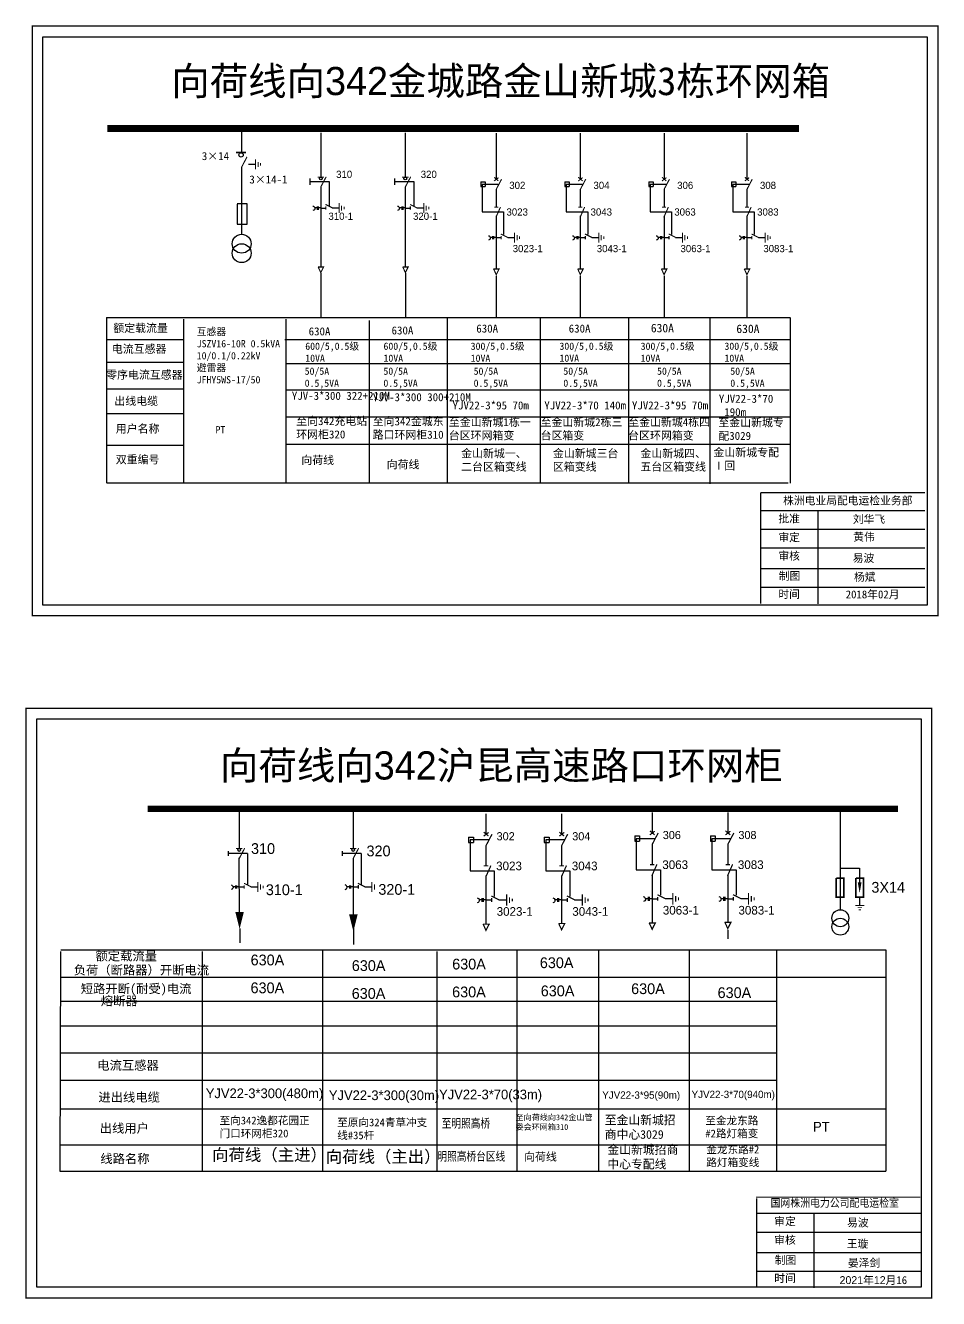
# Model space of a CAD drawing. Extents: x 6 to 548, y -578 to -125.
# Drawn here: x 152.4 to 278.9, y -303.7 to -127.3 of the extents above; entities that cross this region are included whole.
import ezdxf

# ---------------------------------------------------------------- set-up
doc = ezdxf.new("R2010")
doc.units = 0
doc.header["$LTSCALE"] = 0.774411
doc.linetypes.add('ACAD_ISO02W100', pattern=[15, 12, -3])
doc.linetypes.add('CENTER', pattern=[50.8, 31.75, -6.35, 6.35, -6.35])
doc.layers.get('0').update_dxf_attribs({"linetype": 'CONTINUOUS'})
doc.layers.get('DEFPOINTS').update_dxf_attribs({"linetype": 'CONTINUOUS'})
doc.layers.add('2', color=7, linetype='CONTINUOUS')
doc.layers.add('Layer2', color=1, linetype='CONTINUOUS')
doc.styles.add('hztxt_txtstyle_0.00_0_0', font='', dxfattribs={"bigfont": 'hztxt.shx'})
doc.styles.add('hztxt_txtstyle_1.01_0_0', font='', dxfattribs={"height": 1.014924, "bigfont": 'hztxt.shx'})
doc.styles.add('hztxt_txtstyle_1.13_0_0', font='', dxfattribs={"height": 1.125, "bigfont": 'hztxt.shx'})
doc.styles.add('hztxt_txtstyle_1.20_0_0', font='', dxfattribs={"height": 1.2, "bigfont": 'hztxt.shx'})
doc.styles.add('hztxt_txtstyle_1.34_0_0', font='', dxfattribs={"height": 1.342623, "bigfont": 'hztxt.shx'})
doc.styles.add('hztxt_txtstyle_1.49_0_0', font='', dxfattribs={"height": 1.491804, "bigfont": 'hztxt.shx'})
doc.styles.add('hztxt_txtstyle_1.80_0_0', font='', dxfattribs={"height": 1.8, "bigfont": 'hztxt.shx'})
doc.styles.add('hztxt_txtstyle_2.70_0_0', font='simkai.ttf', dxfattribs={"height": 2.7})
doc.styles.add('hztxt_txtstyle_3.27_0_0', font='', dxfattribs={"height": 3.274898, "bigfont": 'hztxt.shx'})
doc.styles.get("Standard").update_dxf_attribs({"font": '', "height": 2.5})
doc.styles.add('字体', font='simkai_0.ttf', dxfattribs={"height": 2.5})
doc.styles.get('hztxt_txtstyle_0.00_0_0').set_extended_font_data('hztxt')
doc.styles.get('hztxt_txtstyle_1.01_0_0').set_extended_font_data('hztxt')
doc.styles.get('hztxt_txtstyle_1.13_0_0').set_extended_font_data('hztxt')
doc.styles.get('hztxt_txtstyle_1.20_0_0').set_extended_font_data('hztxt')
doc.styles.get('hztxt_txtstyle_1.34_0_0').set_extended_font_data('hztxt')
doc.styles.get('hztxt_txtstyle_1.49_0_0').set_extended_font_data('hztxt')
doc.styles.get('hztxt_txtstyle_1.80_0_0').set_extended_font_data('hztxt')
doc.styles.get('hztxt_txtstyle_3.27_0_0').set_extended_font_data('hztxt')
doc.styles.get('Standard').set_extended_font_data('SimSun')

# ---------------------------------------------------------------- blocks, each defined once
blk = doc.blocks.new('JD')
for points in [[(-2, 0.2), (-2, -0.2), (2, 0.2), (2, -0.2)], [(1, -1.2), (1, -0.8), (-1, -1.2), (-1, -0.8)], [(-0.5, -1.8), (-0.5, -2.2), (0.5, -1.8), (0.5, -2.2)]]:
    blk.add_trace(points)

msp = doc.modelspace()

# ---------------------------------------------------------------- linework, layer by layer
at = {"color": 0}
for p, q in [((182.34, -141.57), (182.34, -144.85)), ((193.33, -142.17), (193.33, -148.28)), ((205.04, -142.17), (205.04, -148.28)), ((217.63, -142.2), (217.63, -148.62)), ((229.29, -142.2), (229.29, -148.62)), ((240.89, -142.2), (240.89, -148.62)), ((252.37, -142.2), (252.37, -148.62)), ((182.36, -146.89), (182.36, -156.21)), ((183.34, -146.52), (184.28, -146.52)), ((193.33, -149.64), (193.33, -160.74)), ((205.04, -149.64), (205.04, -160.74)), ((215.5, -148.96), (216.1, -148.96)), ((215.5, -148.96), (215.5, -149.63)), ((215.5, -149.63), (216.1, -149.63)), ((216.1, -148.96), (216.1, -149.63)), ((227.16, -148.96), (227.76, -148.96)), ((227.16, -148.96), (227.16, -149.63)), ((227.16, -149.63), (227.76, -149.63)), ((227.76, -148.96), (227.76, -149.63)), ((238.76, -148.96), (239.36, -148.96)), ((238.76, -148.96), (238.76, -149.63)), ((238.76, -149.63), (239.36, -149.63)), ((239.36, -148.96), (239.36, -149.63)), ((250.23, -148.96), (250.83, -148.96)), ((250.23, -148.96), (250.23, -149.63)), ((250.23, -149.63), (250.83, -149.63)), ((250.83, -148.96), (250.83, -149.63)), ((217.63, -149.98), (217.63, -152.45)), ((229.29, -149.98), (229.29, -152.45)), ((240.89, -149.98), (240.89, -152.45)), ((252.37, -149.98), (252.37, -152.45)), ((193.33, -152.59), (194.02, -152.59)), ((194.92, -152.57), (195.86, -152.57)), ((205.04, -152.59), (205.74, -152.59)), ((206.64, -152.57), (207.58, -152.57)), ((217.63, -153.69), (217.63, -161)), ((229.29, -153.69), (229.29, -161)), ((240.89, -153.69), (240.89, -161)), ((252.37, -153.69), (252.37, -161)), ((217.63, -156.69), (218.32, -156.69)), ((219.23, -156.67), (220.17, -156.67)), ((229.29, -156.69), (229.98, -156.69)), ((230.88, -156.67), (231.83, -156.67)), ((240.89, -156.69), (241.58, -156.69)), ((242.48, -156.67), (243.42, -156.67)), ((252.37, -156.69), (253.06, -156.69)), ((253.96, -156.67), (254.9, -156.67)), ((174.4, -170.84), (163.7, -170.84)), ((174.36, -173.99), (163.66, -173.99)), ((174.36, -177.71), (163.66, -177.71)), ((174.32, -181.1), (163.62, -181.1)), ((174.36, -185.51), (163.65, -185.51))]:
    msp.add_line(p, q, dxfattribs=at)
at = {"color": 0, "linetype": 'ACAD_ISO02W100'}
for p, q in [((217.93, -149.31), (215.69, -149.31)), ((215.69, -149.31), (215.69, -153.12)), ((229.59, -149.31), (227.35, -149.31)), ((227.35, -149.31), (227.35, -153.12)), ((241.19, -149.31), (238.95, -149.31)), ((238.95, -149.31), (238.95, -153.12)), ((252.67, -149.31), (250.43, -149.31)), ((250.43, -149.31), (250.43, -153.12)), ((215.69, -153.12), (218.65, -153.12)), ((218.65, -153.12), (218.65, -156.26)), ((227.35, -153.12), (230.31, -153.12)), ((230.31, -153.12), (230.31, -156.26)), ((238.95, -153.12), (241.9, -153.12)), ((241.9, -153.12), (241.9, -156.26)), ((250.43, -153.12), (253.38, -153.12)), ((253.38, -153.12), (253.38, -156.26))]:
    msp.add_line(p, q, dxfattribs=at)
at = {"color": 0, "linetype": 'CENTER'}
for p, q in [((193.33, -161.64), (193.33, -167.78)), ((205.05, -161.64), (205.05, -167.78)), ((217.64, -161.98), (217.64, -167.74)), ((229.29, -161.98), (229.29, -167.74)), ((240.89, -161.98), (240.89, -167.74)), ((252.37, -161.98), (252.37, -167.74))]:
    msp.add_line(p, q, dxfattribs=at)
at = {"color": 0, "linetype": 'Continuous'}
for p, q in [((163.63, -167.76), (258.3, -167.76)), ((163.68, -190.71), (163.68, -167.76)), ((174.3, -168.01), (174.3, -190.7)), ((188.51, -168.01), (188.51, -190.7)), ((200.03, -168.16), (200.03, -190.69)), ((210.86, -167.81), (210.86, -190.7)), ((223.75, -167.81), (223.75, -190.7)), ((235.95, -167.82), (235.95, -190.72)), ((247.22, -167.9), (247.22, -190.79)), ((258.35, -167.78), (258.35, -190.72)), ((188.34, -170.83), (258.33, -170.83)), ((188.51, -174.12), (258.35, -174.12)), ((188.51, -177.8), (258.24, -177.8)), ((188.51, -181.53), (258.43, -181.53)), ((188.51, -185.33), (258.33, -185.33)), ((258.09, -190.71), (163.75, -190.71)), ((254.29, -194.51), (277.04, -194.51)), ((262.18, -194.51), (262.18, -207.45)), ((254.29, -197.11), (277.04, -197.11)), ((254.29, -199.7), (277.04, -199.7)), ((254.29, -202.53), (277.04, -202.53)), ((254.29, -205.12), (277.04, -205.12))]:
    msp.add_line(p, q, dxfattribs=at)
at = {"color": 0, "linetype": 'Continuous', "const_width": 0.182}
msp.add_lwpolyline([(153.35, -127.39), (278.83, -127.39), (278.83, -209.09), (153.35, -209.09)], close=True, dxfattribs=at)
at = {"color": 0, "linetype": 'Continuous'}
msp.add_lwpolyline([(154.82, -128.86), (277.35, -128.86), (277.35, -207.61), (154.82, -207.61)], close=True, dxfattribs=at)
at = {"color": 0}
for points, const_width in [([(163.75, -141.57), (259.6, -141.57)], 0.998), ([(181.59, -144.9), (182.99, -144.9)], 0.238), ([(182.36, -146.93), (183.11, -145.51)], 0.15), ([(193.33, -149.68), (194.08, -148.26)], 0.15), ([(205.04, -149.68), (205.79, -148.26)], 0.15), ([(192.88, -148.3), (193.77, -148.3)], 0.15), ([(204.6, -148.3), (205.49, -148.3)], 0.15), ([(217.35, -148.84), (217.96, -148.38)], 0.15), ([(217.35, -148.34), (217.94, -148.83)], 0.15), ([(217.63, -150.02), (218.38, -148.6)], 0.15), ([(229.01, -148.84), (229.61, -148.38)], 0.15), ([(229.01, -148.34), (229.6, -148.83)], 0.15), ([(229.29, -150.02), (230.04, -148.6)], 0.15), ([(240.61, -148.34), (241.2, -148.83)], 0.15), ([(240.6, -148.84), (241.21, -148.38)], 0.15), ([(240.89, -150.02), (241.64, -148.6)], 0.15), ([(252.09, -148.34), (252.67, -148.83)], 0.15), ([(252.08, -148.84), (252.69, -148.38)], 0.15), ([(252.37, -150.02), (253.11, -148.6)], 0.15), ([(193.98, -152.09), (194.98, -152.59)], 0.15), ([(194.02, -152.36), (194.02, -152.82)], 0.15), ([(205.7, -152.09), (206.7, -152.59)], 0.15), ([(205.74, -152.36), (205.74, -152.82)], 0.15), ([(217.36, -152.49), (217.92, -152.49)], 0.15), ([(217.6, -153.88), (218.23, -152.46)], 0.15), ([(229.02, -152.49), (229.58, -152.49)], 0.15), ([(229.26, -153.88), (229.89, -152.46)], 0.15), ([(240.62, -152.49), (241.17, -152.49)], 0.15), ([(240.86, -153.88), (241.49, -152.46)], 0.15), ([(252.1, -152.49), (252.65, -152.49)], 0.15), ([(252.33, -153.88), (252.96, -152.46)], 0.15), ([(218.29, -156.19), (219.28, -156.69)], 0.15), ([(218.32, -156.46), (218.32, -156.92)], 0.15), ([(229.94, -156.19), (230.94, -156.69)], 0.15), ([(229.98, -156.46), (229.98, -156.92)], 0.15), ([(241.54, -156.19), (242.54, -156.69)], 0.15), ([(241.58, -156.46), (241.58, -156.92)], 0.15), ([(253.02, -156.19), (254.02, -156.69)], 0.15), ([(253.06, -156.46), (253.06, -156.92)], 0.15), ([(192.96, -160.76), (193.72, -160.76), (193.33, -161.54), (192.97, -160.75)], 0.15), ([(204.68, -160.76), (205.44, -160.76), (205.05, -161.54), (204.69, -160.75)], 0.15), ([(217.26, -161.04), (218.03, -161.04), (217.64, -161.82), (217.27, -161.03)], 0.15), ([(228.92, -161.04), (229.69, -161.04), (229.29, -161.82), (228.93, -161.03)], 0.15), ([(240.52, -161.04), (241.28, -161.04), (240.89, -161.82), (240.53, -161.03)], 0.15), ([(252, -161.04), (252.76, -161.04), (252.37, -161.82), (252.01, -161.03)], 0.15)]:
    msp.add_lwpolyline(points, dxfattribs=dict(at, const_width=const_width))
for points in [[(191.82, -148.52), (191.82, -149.36)], [(203.53, -148.52), (203.53, -149.36)], [(181.76, -152.05), (181.76, -154.85), (183.15, -154.85), (183.15, -152.02), (181.76, -152.02)], [(192.82, -152.58), (192.51, -152.58)], [(192.82, -152.37), (192.82, -152.83)], [(192.96, -152.37), (192.96, -152.83)], [(193.32, -152.58), (192.96, -152.58)], [(204.54, -152.58), (204.23, -152.58)], [(204.54, -152.37), (204.54, -152.83)], [(204.68, -152.37), (204.68, -152.83)], [(205.04, -152.58), (204.68, -152.58)], [(217.13, -156.69), (216.81, -156.69)], [(217.13, -156.48), (217.13, -156.93)], [(217.27, -156.48), (217.27, -156.93)], [(217.63, -156.69), (217.27, -156.69)], [(228.79, -156.69), (228.47, -156.69)], [(228.79, -156.48), (228.79, -156.93)], [(228.93, -156.48), (228.93, -156.93)], [(229.29, -156.69), (228.93, -156.69)], [(240.38, -156.69), (240.07, -156.69)], [(240.38, -156.48), (240.38, -156.93)], [(240.53, -156.48), (240.53, -156.93)], [(240.89, -156.69), (240.53, -156.69)], [(251.86, -156.69), (251.55, -156.69)], [(251.86, -156.48), (251.86, -156.93)], [(252, -156.48), (252, -156.93)], [(252.36, -156.69), (252, -156.69)]]:
    msp.add_lwpolyline(points, dxfattribs=at)
at = {"color": 0, "linetype": 'ACAD_ISO02W100'}
for points in [[(194.55, -152.35), (194.55, -148.94), (191.82, -148.94)], [(206.27, -152.35), (206.27, -148.94), (203.53, -148.94)]]:
    msp.add_lwpolyline(points, dxfattribs=at)
at = {"color": 0}
for points in [[(192.24, -152.32, -0.877934), (192.25, -152.93)], [(203.96, -152.32, -0.877934), (203.97, -152.93)], [(216.55, -156.43, -0.877934), (216.56, -157.04)], [(228.2, -156.43, -0.877934), (228.21, -157.04)], [(239.8, -156.43, -0.877934), (239.81, -157.04)], [(251.28, -156.43, -0.877934), (251.29, -157.04)]]:
    msp.add_lwpolyline(points, format="xyb", dxfattribs=at)
at = {"color": 0, "linetype": 'Continuous', "const_width": 0.182}
for points in [[(254.29, -192.04), (254.27, -207.4)], [(254.29, -192.04), (277.04, -192.04)]]:
    msp.add_lwpolyline(points, dxfattribs=at)
at = {"color": 0}
for centre, radius in [((182.29, -145.24), 0.305), ((193.33, -148.51), 0.192), ((205.04, -148.51), 0.192)]:
    msp.add_circle(centre, radius, dxfattribs=at)
at = {"layer": '2', "color": 0}
for centre in [(182.37, -157.54), (182.37, -158.85)]:
    msp.add_circle(centre, 1.31, dxfattribs=at)
at = {"layer": 'DEFPOINTS', "color": 0}
for p, q in [((182.02, -236.2), (182.02, -241.32)), ((197.81, -236.2), (197.81, -241.32)), ((239.24, -236.36), (239.24, -239.21)), ((249.72, -236.36), (249.72, -239.21)), ((265.28, -235.85), (265.29, -249.89)), ((216.22, -236.53), (216.22, -239.38)), ((226.7, -236.53), (226.7, -239.38)), ((213.82, -239.77), (213.82, -240.52)), ((213.82, -239.77), (214.49, -239.77)), ((214.49, -239.77), (214.49, -240.52)), ((224.3, -239.77), (224.97, -239.77)), ((224.3, -239.77), (224.3, -240.52)), ((224.97, -239.77), (224.97, -240.52)), ((236.84, -239.6), (236.84, -240.35)), ((236.84, -239.6), (237.51, -239.6)), ((237.51, -239.6), (237.51, -240.35)), ((247.32, -239.6), (247.99, -239.6)), ((247.32, -239.6), (247.32, -240.35)), ((247.99, -239.6), (247.99, -240.35)), ((213.82, -240.52), (214.49, -240.52)), ((216.22, -240.91), (216.22, -243.7)), ((224.3, -240.52), (224.97, -240.52)), ((226.7, -240.91), (226.7, -243.7)), ((236.84, -240.35), (237.51, -240.35)), ((239.24, -240.75), (239.24, -243.53)), ((247.32, -240.35), (247.99, -240.35)), ((249.72, -240.75), (249.72, -243.53)), ((182, -242.65), (182.02, -251.17)), ((197.84, -242.67), (197.84, -250.63)), ((216.22, -245.1), (216.22, -251.83)), ((226.7, -245.1), (226.7, -251.78)), ((239.24, -244.93), (239.24, -251.66)), ((249.72, -244.93), (249.72, -251.61)), ((265.28, -244.09), (267.99, -244.09)), ((267.99, -244.09), (267.99, -246.07)), ((182.02, -246.67), (182.73, -246.67)), ((183.65, -246.65), (184.61, -246.65)), ((197.3, -246.66), (196.98, -246.66)), ((197.3, -246.45), (197.3, -246.91)), ((197.44, -246.45), (197.44, -246.91)), ((197.81, -246.66), (197.44, -246.66)), ((197.81, -246.67), (198.52, -246.67)), ((198.48, -246.16), (199.5, -246.67)), ((198.52, -246.44), (198.52, -246.91)), ((199.44, -246.65), (200.4, -246.65)), ((216.22, -248.48), (217, -248.48)), ((218.02, -248.46), (219.08, -248.46)), ((226.7, -248.48), (227.48, -248.48)), ((228.49, -248.46), (229.55, -248.46)), ((239.24, -248.31), (240.02, -248.31)), ((241.03, -248.29), (242.09, -248.29)), ((249.72, -248.31), (250.5, -248.31)), ((251.51, -248.29), (252.57, -248.29)), ((267.99, -248.16), (267.99, -249.19)), ((197.85, -251.94), (197.85, -254.63)), ((182.12, -252.43), (182.12, -254.43)), ((157.29, -255.62), (157.17, -286.05)), ((157.31, -255.37), (271.63, -255.37)), ((176.92, -255.62), (176.92, -286.05)), ((193.57, -255.37), (193.57, -286.05)), ((209.42, -255.62), (209.42, -286.05)), ((220.48, -255.39), (220.48, -286.05)), ((231.8, -255.37), (231.8, -286.05)), ((244.36, -255.37), (244.36, -286.05)), ((256.45, -255.4), (256.45, -286.08)), ((271.63, -255.37), (271.63, -286.05)), ((157.29, -259.19), (271.63, -259.19)), ((157.29, -262.52), (256.45, -262.52)), ((157.29, -265.91), (256.45, -265.91)), ((157.29, -269.65), (256.45, -269.65)), ((157.29, -273.46), (256.45, -273.46)), ((157.29, -277.4), (271.63, -277.4)), ((157.29, -282.41), (271.63, -282.41))]:
    msp.add_line(p, q, dxfattribs=at)
at = {"layer": 'DEFPOINTS', "color": 0, "linetype": 'ACAD_ISO02W100'}
for p, q in [((214.03, -240.16), (214.03, -244.45)), ((216.56, -240.16), (214.03, -240.16)), ((227.04, -240.16), (224.51, -240.16)), ((224.51, -240.16), (224.51, -244.45)), ((237.05, -239.99), (237.05, -244.29)), ((239.58, -239.99), (237.05, -239.99)), ((250.05, -239.99), (247.53, -239.99)), ((247.53, -239.99), (247.53, -244.29)), ((214.03, -244.45), (217.36, -244.45)), ((217.36, -244.45), (217.36, -248)), ((224.51, -244.45), (227.84, -244.45)), ((227.84, -244.45), (227.84, -248)), ((237.05, -244.29), (240.38, -244.29)), ((240.38, -244.29), (240.38, -247.83)), ((247.53, -244.29), (250.86, -244.29)), ((250.86, -244.29), (250.86, -247.83))]:
    msp.add_line(p, q, dxfattribs=at)
at = {"layer": 'DEFPOINTS', "color": 0, "linetype": 'CENTER'}
msp.add_line((249.72, -252.62), (249.72, -253.84), dxfattribs=at)
at = {"layer": 'DEFPOINTS', "color": 0, "linetype": 'Continuous', "const_width": 0.182}
msp.add_lwpolyline([(152.51, -221.91), (277.99, -221.91), (277.99, -303.62), (152.51, -303.62)], close=True, dxfattribs=at)
at = {"layer": 'DEFPOINTS', "color": 0, "linetype": 'Continuous'}
msp.add_lwpolyline([(153.98, -223.39), (276.51, -223.39), (276.51, -302.14), (153.98, -302.14)], close=True, dxfattribs=at)
at = {"layer": 'DEFPOINTS', "color": 0}
for points, const_width in [([(169.36, -235.85), (273.29, -235.85)], 0.895), ([(215.9, -239.63), (216.58, -239.12)], 0.169), ([(215.91, -239.07), (216.57, -239.62)], 0.169), ([(216.22, -240.96), (217.06, -239.36)], 0.169), ([(226.38, -239.63), (227.06, -239.12)], 0.169), ([(226.38, -239.07), (227.04, -239.62)], 0.169), ([(226.7, -240.96), (227.54, -239.36)], 0.169), ([(238.92, -239.46), (239.6, -238.95)], 0.169), ([(238.92, -238.9), (239.58, -239.45)], 0.169), ([(239.24, -240.79), (240.08, -239.19)], 0.169), ([(249.4, -239.46), (250.08, -238.95)], 0.169), ([(249.4, -238.9), (250.06, -239.45)], 0.169), ([(249.72, -240.79), (250.56, -239.19)], 0.169), ([(181.57, -241.34), (182.47, -241.34)], 0.153), ([(182.02, -242.75), (182.79, -241.3)], 0.153), ([(197.36, -241.34), (198.27, -241.34)], 0.153), ([(197.81, -242.75), (198.58, -241.3)], 0.153), ([(215.92, -243.75), (216.54, -243.75)], 0.169), ([(216.19, -245.3), (216.9, -243.71)], 0.169), ([(226.4, -243.75), (227.02, -243.75)], 0.169), ([(226.66, -245.3), (227.37, -243.71)], 0.169), ([(238.94, -243.58), (239.56, -243.58)], 0.169), ([(239.2, -245.14), (239.91, -243.54)], 0.169), ([(249.41, -243.58), (250.04, -243.58)], 0.169), ([(249.68, -245.14), (250.39, -243.54)], 0.169), ([(182.69, -246.16), (183.71, -246.67)], 0.153), ([(182.73, -246.44), (182.73, -246.91)], 0.153), ([(264.75, -245.45), (264.75, -248.09), (265.81, -248.09), (265.81, -245.45), (264.78, -245.45)], 0.224), ([(267.46, -245.45), (267.46, -248.09), (268.52, -248.09), (268.52, -245.45), (267.5, -245.45)], 0.224), ([(216.96, -247.92), (218.08, -248.48)], 0.169), ([(217, -248.22), (217, -248.74)], 0.169), ([(227.43, -247.92), (228.56, -248.48)], 0.169), ([(227.48, -248.22), (227.48, -248.74)], 0.169), ([(239.97, -247.75), (241.1, -248.31)], 0.169), ([(240.02, -248.05), (240.02, -248.57)], 0.169), ([(250.45, -247.75), (251.58, -248.31)], 0.169), ([(250.5, -248.05), (250.5, -248.57)], 0.169), ([(197.52, -251.1), (198.2, -251.1), (197.85, -251.79), (197.53, -251.09)], 0.134), ([(215.81, -251.83), (216.66, -251.83), (216.22, -252.7), (215.82, -251.81)], 0.169), ([(226.28, -251.74), (227.14, -251.74), (226.7, -252.61), (226.29, -251.72)], 0.169), ([(238.82, -251.66), (239.68, -251.66), (239.24, -252.53), (238.83, -251.64)], 0.169), ([(249.3, -251.57), (250.16, -251.57), (249.72, -252.44), (249.31, -251.55)], 0.169)]:
    msp.add_lwpolyline(points, dxfattribs=dict(at, const_width=const_width))
for points in [[(180.49, -241.72), (180.49, -242.36)], [(196.29, -241.72), (196.29, -242.36)], [(181.51, -246.66), (181.19, -246.66)], [(181.51, -246.45), (181.51, -246.91)], [(181.65, -246.45), (181.65, -246.91)], [(182.02, -246.66), (181.65, -246.66)], [(215.65, -248.47), (215.3, -248.47)], [(215.65, -248.23), (215.65, -248.75)], [(215.81, -248.23), (215.81, -248.75)], [(216.22, -248.47), (215.81, -248.47)], [(226.13, -248.47), (225.78, -248.47)], [(226.13, -248.23), (226.13, -248.75)], [(226.29, -248.23), (226.29, -248.75)], [(226.7, -248.47), (226.29, -248.47)], [(238.67, -248.3), (238.32, -248.3)], [(238.67, -248.06), (238.67, -248.58)], [(238.83, -248.06), (238.83, -248.58)], [(239.24, -248.3), (238.83, -248.3)], [(249.15, -248.3), (248.79, -248.3)], [(249.15, -248.06), (249.15, -248.58)], [(249.31, -248.06), (249.31, -248.58)], [(249.72, -248.3), (249.31, -248.3)]]:
    msp.add_lwpolyline(points, dxfattribs=at)
at = {"layer": 'DEFPOINTS', "color": 0, "ltscale": 2}
for points in [[(183.16, -242.04), (180.49, -242.04)], [(183.16, -242.04), (183.16, -246.41)], [(198.95, -242.04), (196.29, -242.04)], [(198.95, -242.04), (198.95, -246.41)]]:
    msp.add_lwpolyline(points, dxfattribs=at)
at = {"layer": 'DEFPOINTS', "color": 0}
for points, format in [([(180.91, -246.4, -0.877934), (180.93, -247.02)], "xyb"), ([(267.99, -246.04, 0.522, 0, 0), (267.99, -247.53, 0, 0, 0)], "xyseb"), ([(214.99, -248.18, -0.877934), (215.01, -248.86)], "xyb"), ([(225.47, -248.18, -0.877934), (225.49, -248.86)], "xyb"), ([(238.01, -248.01, -0.877934), (238.03, -248.7)], "xyb"), ([(248.49, -248.01, -0.877934), (248.5, -248.7)], "xyb"), ([(182.08, -250.13, 1.19, 0, 0), (182.08, -252.5, 0, 0, 0)], "xyseb"), ([(197.85, -250.47, 1.19, 0, 0), (197.85, -252.84, 0, 0, 0)], "xyseb")]:
    msp.add_lwpolyline(points, format=format, dxfattribs=at)
for centre, radius in [((182.02, -241.55), 0.196), ((197.81, -241.55), 0.196), ((265.31, -251.01), 1.17), ((265.31, -252.18), 1.17)]:
    msp.add_circle(centre, radius, dxfattribs=at)
msp.add_arc((196.67, -246.71), 0.312, 278.5404, 83.6643, dxfattribs=at)
for points in [[(184.55, -247.39), (184.69, -247.39), (184.55, -245.97), (184.69, -245.97)], [(185.05, -246.32), (184.91, -246.32), (185.05, -247.03), (184.91, -247.03)], [(185.26, -246.86), (185.4, -246.86), (185.26, -246.5), (185.4, -246.5)], [(200.34, -247.39), (200.48, -247.39), (200.34, -245.97), (200.48, -245.97)], [(200.84, -246.32), (200.7, -246.32), (200.84, -247.03), (200.7, -247.03)]]:
    msp.add_trace(points, dxfattribs=at)
at = {"layer": 'Layer2', "color": 0}
msp.add_line((157.17, -286.05), (271.63, -286.05), dxfattribs=at)
at = {"layer": 'Layer2', "color": 0, "linetype": 'Continuous'}
for p, q in [((253.72, -291.9), (276.47, -291.9)), ((261.62, -292.01), (261.62, -302.24)), ((253.72, -294.49), (276.47, -294.49)), ((253.72, -297.32), (276.47, -297.32)), ((253.72, -299.91), (276.47, -299.91))]:
    msp.add_line(p, q, dxfattribs=at)
at = {"layer": 'Layer2', "color": 0, "linetype": 'Continuous', "const_width": 0.182}
for points in [[(253.63, -289.66), (276.38, -289.66)], [(253.72, -289.81), (253.71, -302.2)]]:
    msp.add_lwpolyline(points, dxfattribs=at)

# ---------------------------------------------------------------- block references
at = {"color": 0, "xscale": 0.3494655254594932, "yscale": 0.3494655254594932, "zscale": 0.3494655254595134, "rotation": 90}
for p in [(184.29, -146.55), (195.87, -152.6), (207.59, -152.6), (220.18, -156.7), (231.84, -156.7), (243.44, -156.7), (254.91, -156.7)]:
    msp.add_blockref('JD', p, dxfattribs=at)
at = {"layer": 'DEFPOINTS', "color": 0, "xscale": 0.3937500000000114, "yscale": 0.3937500000000114, "zscale": 0.39375, "rotation": 90}
for p in [(219.09, -248.49), (229.57, -248.49), (242.11, -248.32), (252.59, -248.32)]:
    msp.add_blockref('JD', p, dxfattribs=at)
at = {"layer": 'DEFPOINTS', "color": 0, "xscale": 0.3132787630884195, "yscale": 0.3132787616991664, "zscale": 0.3132787617549331}
msp.add_blockref('JD', (268.01, -249.23), dxfattribs=at)

# ---------------------------------------------------------------- texts
at = {"color": 0, "linetype": 'Continuous', "style": 'hztxt_txtstyle_2.70_0_0'}
for s, p in [('3×14', (176.85, -145.95)), ('3×14-1', (183.44, -149.19))]:
    msp.add_text(s, height=1.109, dxfattribs=at).set_placement(p)
at = {"color": 0, "style": 'hztxt_txtstyle_1.80_0_0'}
for s, p in [('310', (195.46, -148.42)), ('320', (207.18, -148.42)), ('302', (219.45, -149.95)), ('304', (231.11, -149.95)), ('306', (242.71, -149.95)), ('308', (254.18, -149.95)), ('310-1', (194.39, -154.23)), ('320-1', (206.11, -154.23)), ('3023', (219.06, -153.64)), ('3043', (230.71, -153.64)), ('3063', (242.31, -153.64)), ('3083', (253.79, -153.64)), ('3023-1', (219.92, -158.71)), ('3043-1', (231.57, -158.71)), ('3063-1', (243.17, -158.71)), ('3083-1', (254.65, -158.71))]:
    msp.add_text(s, height=0.998, dxfattribs=at).set_placement(p)
at = {"color": 0, "linetype": 'Continuous', "attachment_point": 1}
for s, insert, char_height, width, style in [('{\\fSimSun|b0|i0|c134|p2;额定载流量}', (164.58, -168.67), 1.1094, 17.8852, 'hztxt_txtstyle_2.70_0_0'), ('\\A1;{\\fSimSun|b0|i0|c134|p2;互感器\\PJSZV16-10R 0.5kVA\\P10/0.1/0.22kV\\P避雷器\\PJFHY5WS-17/50}', (176.14, -169.23), 0.9985, 18.4113, 'hztxt_txtstyle_2.70_0_0'), ('{\\fSimSun|b0|i0|c134|p2;630A}', (191.65, -169.13), 1.1094, 17.8852, 'hztxt_txtstyle_2.70_0_0'), ('{\\fSimSun|b0|i0|c134|p2;630A}', (203.14, -169), 1.1094, 17.8852, 'hztxt_txtstyle_2.70_0_0'), ('{\\fSimSun|b0|i0|c134|p2;630A}', (214.88, -168.74), 1.1094, 17.8852, 'hztxt_txtstyle_2.70_0_0'), ('{\\fSimSun|b0|i0|c134|p2;630A}', (227.68, -168.74), 1.1094, 17.8852, 'hztxt_txtstyle_2.70_0_0'), ('{\\fSimSun|b0|i0|c134|p2;630A}', (239.06, -168.64), 1.1757, 9.454, 'hztxt_txtstyle_0.00_0_0'), ('{\\fSimSun|b0|i0|c134|p2;630A}', (250.91, -168.74), 1.1757, 9.454, 'hztxt_txtstyle_0.00_0_0'), ('\\A1;{\\fSimSun|b0|i0|c134|p2;600/5,0.5级\\P10VA}', (191.18, -171.24), 0.9985, 18.4113, 'hztxt_txtstyle_2.70_0_0'), ('\\A1;{\\fSimSun|b0|i0|c134|p2;600/5,0.5级\\P10VA}', (202.02, -171.24), 0.9985, 18.4113, 'hztxt_txtstyle_2.70_0_0'), ('\\A1;{\\fSimSun|b0|i0|c134|p2;300/5,0.5级\\P10VA}', (214.1, -171.24), 0.9985, 18.4113, 'hztxt_txtstyle_2.70_0_0'), ('\\A1;{\\fSimSun|b0|i0|c134|p2;300/5,0.5级\\P10VA}', (226.4, -171.24), 0.9985, 18.4113, 'hztxt_txtstyle_2.70_0_0'), ('\\A1;{\\fSimSun|b0|i0|c134|p2;300/5,0.5级\\P10VA}', (237.65, -171.24), 0.9985, 18.4113, 'hztxt_txtstyle_2.70_0_0'), ('\\A1;{\\fSimSun|b0|i0|c134|p2;300/5,0.5级\\P10VA}', (249.26, -171.24), 0.9985, 18.4113, 'hztxt_txtstyle_2.70_0_0'), ('{\\fSimSun|b0|i0|c134|p2;电流互感器}', (164.39, -171.56), 1.1094, 17.8852, 'hztxt_txtstyle_2.70_0_0'), ('{\\fSimSun|b0|i0|c134|p2;50/5A\\P0.5,5VA}', (191.1, -174.7), 0.9985, 17.8852, 'hztxt_txtstyle_2.70_0_0'), ('{\\fSimSun|b0|i0|c134|p2;50/5A\\P0.5,5VA}', (202.01, -174.7), 0.9985, 17.8852, 'hztxt_txtstyle_2.70_0_0'), ('{\\fSimSun|b0|i0|c134|p2;50/5A\\P0.5,5VA}', (214.51, -174.7), 0.9985, 17.8852, 'hztxt_txtstyle_2.70_0_0'), ('{\\fSimSun|b0|i0|c134|p2;50/5A\\P0.5,5VA}', (226.94, -174.7), 0.9985, 17.8852, 'hztxt_txtstyle_2.70_0_0'), ('{\\fSimSun|b0|i0|c134|p2;50/5A\\P0.5,5VA}', (239.92, -174.7), 0.9985, 17.8852, 'hztxt_txtstyle_2.70_0_0'), ('{\\fSimSun|b0|i0|c134|p2;50/5A\\P0.5,5VA}', (250.07, -174.7), 0.9985, 17.8852, 'hztxt_txtstyle_2.70_0_0'), ('{\\fSimSun|b0|i0|c134|p2;零序电流互感器}', (163.6, -175.14), 1.1094, 17.8852, 'hztxt_txtstyle_2.70_0_0'), ('{\\fKaiTi_GB2312|b0|i0|c134|p49;YJV-3*300 322+210M}', (189.32, -178.06), 1.1094, 17.8852, 'hztxt_txtstyle_2.70_0_0'), ('{\\fKaiTi_GB2312|b0|i0|c134|p49;YJV-3*300 300+210M}', (200.53, -178.25), 1.1094, 17.8852, 'hztxt_txtstyle_2.70_0_0'), ('{\\fSimSun|b0|i0|c134|p2;出线电缆}', (164.73, -178.78), 1.1094, 17.8852, 'hztxt_txtstyle_2.70_0_0'), ('{\\fSimSun|b0|i0|c134|p2;YJV22-3*95 70m}', (211.59, -179.39), 1.1094, 17.8852, 'hztxt_txtstyle_2.70_0_0'), ('{\\fSimSun|b0|i0|c134|p2;YJV22-3*70 140m}', (224.3, -179.39), 1.1094, 17.8852, 'hztxt_txtstyle_2.70_0_0'), ('{\\fSimSun|b0|i0|c134|p2;YJV22-3*95 70m}', (236.44, -179.39), 1.1094, 17.8852, 'hztxt_txtstyle_2.70_0_0'), ('{\\fSimSun|b0|i0|c134|p2;YJV22-3*70 \\P 190m}', (248.48, -178.47), 1.1094, 17.8852, 'hztxt_txtstyle_2.70_0_0'), ('{\\fSimSun|b0|i0|c134|p2;至向342充电站环网柜320}', (189.93, -181.56), 1.1094, 10.1813, 'hztxt_txtstyle_2.70_0_0'), ('{\\fSimSun|b0|i0|c134|p2;至向342金城东路口环网柜310}', (200.52, -181.6), 1.1094, 10.1813, 'hztxt_txtstyle_2.70_0_0'), ('{\\fSimSun|b0|i0|c134|p2;至金山新城1栋一台区环网箱变}', (211.07, -181.7), 1.1094, 11.7229, 'hztxt_txtstyle_2.70_0_0'), ('{\\fSimSun|b0|i0|c134|p2;至金山新城2栋三台区箱变}', (223.78, -181.71), 1.1094, 11.7229, 'hztxt_txtstyle_2.70_0_0'), ('{\\fSimSun|b0|i0|c134|p2;至金山新城4栋四台区环网箱变}', (235.92, -181.71), 1.1094, 11.7229, 'hztxt_txtstyle_2.70_0_0'), ('{\\fSimSun|b0|i0|c134|p2;至金山新城专配3029}', (248.41, -181.76), 1.1094, 9.3894, 'hztxt_txtstyle_2.70_0_0'), ('{\\fSimSun|b0|i0|c134|p2;用户名称}', (164.93, -182.62), 1.1094, 17.8852, 'hztxt_txtstyle_2.70_0_0'), ('{\\fSimSun|b0|i0|c134|p2;PT}', (178.75, -182.82), 1.0024, 7.7986, 'hztxt_txtstyle_0.00_0_0'), ('{\\fSimSun|b0|i0|c134|p2;双重编号}', (164.93, -186.88), 1.1094, 17.8852, 'hztxt_txtstyle_2.70_0_0'), ('{\\fSimSun|b0|i0|c134|p2;向荷线}', (190.63, -186.97), 1.1094, 17.8852, 'hztxt_txtstyle_2.70_0_0'), ('{\\fSimSun|b0|i0|c134|p2;金山新城一、二台区箱变线}', (212.78, -186.04), 1.1094, 9.3894, 'hztxt_txtstyle_2.70_0_0'), ('{\\fSimSun|b0|i0|c134|p2;金山新城三台区箱变线}', (225.49, -186.04), 1.1094, 9.3894, 'hztxt_txtstyle_2.70_0_0'), ('{\\fSimSun|b0|i0|c134|p2;金山新城四、五台区箱变线}', (237.62, -186.04), 1.1094, 9.3894, 'hztxt_txtstyle_2.70_0_0'), ('{\\fSimSun|b0|i0|c134|p2;金山新城专配Ⅰ回}', (247.73, -185.9), 1.1094, 9.3894, 'hztxt_txtstyle_2.70_0_0'), ('{\\fSimSun|b0|i0|c134|p2;向荷线}', (202.46, -187.57), 1.1094, 17.8852, 'hztxt_txtstyle_2.70_0_0'), ('株洲电业局配电运检业务部', (257.39, -192.58), 1.0944, 29.9201, '字体'), ('{\\fKaiTi_GB2312|b0|i0|c134|p49;批准}', (256.73, -195.08), 1.0944, 8.5588, '字体'), ('刘华飞', (267.04, -195.17), 1.094, 8.5588, '字体'), ('\\f\uffbfﾬￌﾣﾤ_GB2312|b0|i0|c134|p49;审定', (256.73, -197.68), 1.0944, 8.5588, '字体'), ('黄伟', (267.1, -197.61), 1.094, 8.5588, '字体'), ('\\f\uffbfﾬￌﾣﾤ_GB2312|b0|i0|c134|p49;审核', (256.73, -200.25), 1.0944, 8.5588, '字体'), ('易波', (267.04, -200.55), 1.094, 8.5588, '字体'), ('\\f\uffbfﾬￌﾣﾤ_GB2312|b0|i0|c134|p49;制图', (256.79, -203.03), 1.0944, 8.5588, '字体'), ('{\\fSimSun|b0|i0|c134|p2;杨斌}', (267.21, -203.18), 1.0944, 8.5588, '字体'), ('\\f\uffbfﾬￌﾣﾤ_GB2312|b0|i0|c134|p49;时间', (256.73, -205.55), 1.0944, 8.5588, '字体'), ('2018{\\fSimSun|b0|i0|c134|p2;年}02{\\fSimSun|b0|i0|c134|p2;月}', (266.06, -205.59), 1.0944, 16.0081, '字体'), ('{\\fSimSun|b0|i0|c134|p2;向荷线}', (221.5, -283.5), 1.1094, 17.8852, 'hztxt_txtstyle_2.70_0_0')]:
    msp.add_mtext(s, dxfattribs=dict(at, insert=insert, char_height=char_height, width=width, style=style))
at = {"color": 0, "attachment_point": 1, "style": 'hztxt_txtstyle_0.00_0_0'}
for s, insert, char_height, width in [('{\\fSimSun|b0|i0|c134|p2;至向荷线向342金山管委会环网箱310}', (220.31, -278.2), 0.8, 11.5279), ('{\\fSimSun|b0|i0|c134|p2;至金山新城招商中心3029}', (232.67, -278.37), 1.2, 11.0053), ('{\\fSimSun|b0|i0|c134|p2;金山新城招商中心专配线}', (233.04, -282.48), 1.2, 11.0053)]:
    msp.add_mtext(s, dxfattribs=dict(at, insert=insert, char_height=char_height, width=width))
at = {"layer": 'DEFPOINTS', "color": 0}
for s, height, style, p in [('302', 1.125, 'hztxt_txtstyle_1.13_0_0', (217.69, -240.21)), ('304', 1.125, 'hztxt_txtstyle_1.13_0_0', (228.17, -240.21)), ('306', 1.125, 'hztxt_txtstyle_1.13_0_0', (240.71, -240.04)), ('308', 1.125, 'hztxt_txtstyle_1.13_0_0', (251.19, -240.04)), ('310', 1.492, 'hztxt_txtstyle_1.49_0_0', (183.67, -242.1)), ('320', 1.492, 'hztxt_txtstyle_1.49_0_0', (199.67, -242.43)), ('3023', 1.2, 'hztxt_txtstyle_1.20_0_0', (217.63, -244.36)), ('3043', 1.2, 'hztxt_txtstyle_1.20_0_0', (228.11, -244.36)), ('3063', 1.2, 'hztxt_txtstyle_1.20_0_0', (240.65, -244.19)), ('3083', 1.2, 'hztxt_txtstyle_1.20_0_0', (251.12, -244.19)), ('310-1', 1.492, 'hztxt_txtstyle_1.49_0_0', (185.72, -247.81)), ('320-1', 1.492, 'hztxt_txtstyle_1.49_0_0', (201.31, -247.76)), ('3X14', 1.492, 'hztxt_txtstyle_1.49_0_0', (269.62, -247.47)), ('3023-1', 1.2, 'hztxt_txtstyle_1.20_0_0', (217.7, -250.67)), ('3043-1', 1.2, 'hztxt_txtstyle_1.20_0_0', (228.18, -250.67)), ('3063-1', 1.2, 'hztxt_txtstyle_1.20_0_0', (240.72, -250.5)), ('3083-1', 1.2, 'hztxt_txtstyle_1.20_0_0', (251.2, -250.5)), ('630A', 1.492, 'hztxt_txtstyle_1.49_0_0', (183.61, -257.54)), ('630A', 1.492, 'hztxt_txtstyle_1.49_0_0', (197.63, -258.32)), ('630A', 1.492, 'hztxt_txtstyle_1.49_0_0', (211.54, -258.11)), ('630A', 1.492, 'hztxt_txtstyle_1.49_0_0', (223.68, -257.92)), ('630A', 1.492, 'hztxt_txtstyle_1.49_0_0', (183.6, -261.4)), ('630A', 1.492, 'hztxt_txtstyle_1.49_0_0', (197.62, -262.18)), ('630A', 1.492, 'hztxt_txtstyle_1.49_0_0', (211.53, -261.97)), ('630A', 1.492, 'hztxt_txtstyle_1.49_0_0', (223.81, -261.82)), ('630A', 1.492, 'hztxt_txtstyle_1.49_0_0', (236.33, -261.52)), ('630A', 1.492, 'hztxt_txtstyle_1.49_0_0', (248.31, -262.07)), ('YJV22-3*300(480m)', 1.3426, 'hztxt_txtstyle_1.34_0_0', (177.4, -275.94)), ('YJV22-3*300(30m)', 1.3426, 'hztxt_txtstyle_1.34_0_0', (194.45, -276.21)), ('YJV22-3*70(33m)', 1.3426, 'hztxt_txtstyle_1.34_0_0', (209.72, -276.1)), ('YJV22-3*95(90m)', 1.0149, 'hztxt_txtstyle_1.01_0_0', (232.33, -276.02)), ('YJV22-3*70(940m)', 1.0149, 'hztxt_txtstyle_1.01_0_0', (244.71, -275.93)), ('至明照高桥', 1.343, 'hztxt_txtstyle_1.34_0_0', (210.08, -280.16)), ('PT', 1.343, 'hztxt_txtstyle_1.34_0_0', (261.54, -280.57))]:
    msp.add_text(s, height=height, dxfattribs=dict(at, style=style)).set_placement(p)
for s, p in [('额定载流量', (162.12, -256.87)), ('负荷（断路器）开断电流', (159.1, -258.81)), ('短路开断(耐受)电流', (160.08, -261.39)), ('熔断器', (162.85, -263.08)), ('电流互感器', (162.36, -272.01)), ('进出线电缆', (162.52, -276.43)), ('出线用户', (162.71, -280.72))]:
    msp.add_text(s, height=1.25, dxfattribs=at).set_placement(p)
at = {"layer": 'DEFPOINTS', "color": 0, "char_height": 3.9062, "attachment_point": 1, "style": 'hztxt_txtstyle_0.00_0_0'}
for s, insert, width in [('{\\fSimSun|b0|i0|c134|p2;向荷线向}342{\\fSimSun|b0|i0|c134|p2;金城路金山新城3栋环网箱}', (172.61, -133.04), 106.9682), ('{\\fSimSun|b0|i0|c134|p2;向荷线向}342{\\fSimSun|b0|i0|c134|p2;沪昆高速路口环网柜}', (179.36, -227.88), 83.0504)]:
    msp.add_mtext(s, dxfattribs=dict(at, insert=insert, width=width))
at = {"layer": 'DEFPOINTS', "color": 0, "linetype": 'Continuous', "attachment_point": 1}
for s, insert, char_height, width, style in [('{\\fSimSun|b0|i0|c134|p2;至向\\fKaiTi_GB2312|b0|i0|c134|p49;342\\fSimSun|b0|i0|c134|p2;逸都花园正门口环网柜\\fKaiTi_GB2312|b0|i0|c134|p49;320}', (179.31, -278.5), 1.07652, 12.6828, 'hztxt_txtstyle_0.00_0_0'), ('{\\fKaiTi_GB2312|b0|i0|c134|p49;至原向324青草冲支线#35杆}', (195.61, -278.76), 1.0765, 12.6828, 'hztxt_txtstyle_0.00_0_0'), ('{\\fKaiTi_GB2312|b0|i0|c134|p49;至金龙东路#2路灯箱变}', (246.61, -278.51), 1.0765, 7.9261, 'hztxt_txtstyle_3.27_0_0'), ('{\\fKaiTi_GB2312|b0|i0|c134|p49;金龙东路#2路灯箱变线}', (246.75, -282.51), 1.0765, 7.9261, 'hztxt_txtstyle_3.27_0_0')]:
    msp.add_mtext(s, dxfattribs=dict(at, insert=insert, char_height=char_height, width=width, style=style))
at = {"layer": 'Layer2', "color": 0}
msp.add_text('线路名称', height=1.25, dxfattribs=at).set_placement((162.79, -284.95))
at = {"layer": 'Layer2', "color": 0, "style": 'hztxt_txtstyle_1.34_0_0'}
msp.add_text('明照高桥台区线', height=1.343, dxfattribs=at).set_placement((209.49, -284.74))
at = {"layer": 'Layer2', "color": 0, "linetype": 'Continuous', "attachment_point": 1, "style": 'hztxt_txtstyle_0.00_0_0'}
for s, insert, char_height, width in [('{\\fKaiTi_GB2312|b0|i0|c134|p49;向荷线（主进）}', (178.27, -282.96), 1.6667, 18.2383), ('{\\fKaiTi_GB2312|b0|i0|c134|p49;向荷线（主出）}', (194.02, -283.21), 1.6667, 16.1744), ('国网株洲电力公司配电运检室', (255.65, -290.02), 1.0944, 29.9201), ('\\f\uffbfﾬￌﾣﾤ_GB2312|b0|i0|c134|p49;审定', (256.16, -292.47), 1.0944, 8.5588), ('{\\fSimSun|b0|i0|c134|p2;易波}', (266.25, -292.64), 1.0944, 8.5588), ('\\f\uffbfﾬￌﾣﾤ_GB2312|b0|i0|c134|p49;审核', (256.16, -295.05), 1.0944, 8.5588), ('{\\fSimSun|b0|i0|c134|p2;王璇}', (266.2, -295.57), 1.0944, 8.5588), ('\\f\uffbfﾬￌﾣﾤ_GB2312|b0|i0|c134|p49;制图', (256.22, -297.83), 1.0944, 8.5588), ('{\\fSimSun|b0|i0|c134|p2;晏泽剑}', (266.36, -298.21), 1.0944, 8.5588), ('\\f\uffbfﾬￌﾣﾤ_GB2312|b0|i0|c134|p49;时间', (256.16, -300.34), 1.0944, 8.5588), ('2021{\\fSimSun|b0|i0|c134|p2;年}12{\\fSimSun|b0|i0|c134|p2;月16}', (265.21, -300.61), 1.0944, 11.5086)]:
    msp.add_mtext(s, dxfattribs=dict(at, insert=insert, char_height=char_height, width=width))

doc.saveas('drawing.dxf')
